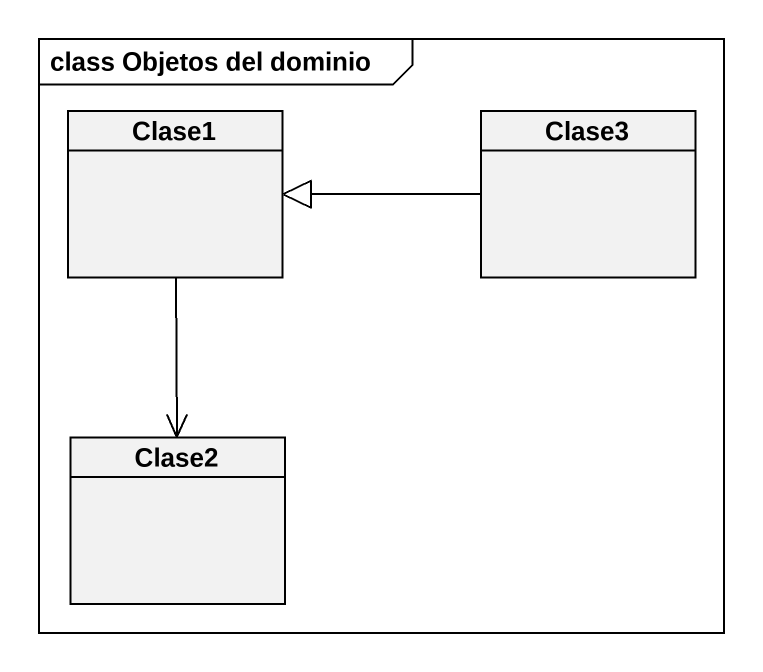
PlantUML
@startuml
mainframe class Objetos del dominio
hide circle
hide empty members
class Clase1
class Clase3
class Clase2
Clase1 --> Clase2
Clase3 -left-|> Clase1
@enduml
